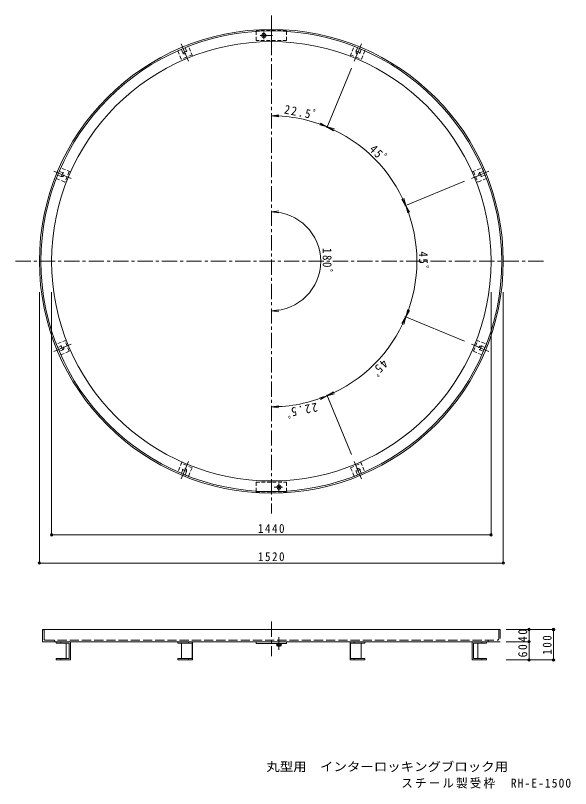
# Model space of a CAD drawing. Units: millimetres on the paper, enlarged 3 times, with parts at other scales. Extents: x -462 to 1140, y -414 to 371.
# Drawn here: x -462 to 84, y -414 to 346 of the extents above; entities that cross this region are included whole.
import ezdxf
from ezdxf.enums import TextEntityAlignment as Align

# ---------------------------------------------------------------- set-up
doc = ezdxf.new("R2010")
doc.units = ezdxf.units.MM
doc.header["$LTSCALE"] = 3
doc.header["$PDMODE"] = 32
doc.header["$PDSIZE"] = 2.4
for name, pattern in [('CHAIN1', [8, 5, -1, 1, -1]), ('CHAIN2', [12, 9, -1, 1, -1]), ('DASHED1', [1.8, 1.2, -0.6]), ('DASHED3', [4, 3, -1])]:
    doc.linetypes.add(name, pattern=pattern)
for name, color, linetype, lineweight in [('0-0_通り芯', 7, 'CHAIN1', 18), ('0-2_本体（蓋）', 3, 'Continuous', 18), ('0-4_寸法', 7, 'Continuous', 18)]:
    doc.layers.add(name, color=color, linetype=linetype, lineweight=lineweight)
doc.layers.add('F-E_F-Eﾚｲﾔ', color=7, linetype='Continuous')
doc.styles.add('ＭＳ ゴシック', font='')
doc.styles.get('ＭＳ ゴシック').set_extended_font_data('MS Gothic')

msp = doc.modelspace()

# ---------------------------------------------------------------- linework, layer by layer
at = {"layer": '0-0_通り芯'}
for p, q in [((-210.504, 346.499), (-210.504, -143.244)), ((-462.056, 104.762), (57.735, 104.762))]:
    msp.add_line(p, q, dxfattribs=at)
at = {"layer": '0-2_本体（蓋）', "color": 4, "linetype": 'DASHED1'}
for p, q in [((-195.504, 331.562), (-225.504, 331.562)), ((-225.504, 321.962), (-225.504, 331.562)), ((-195.504, 321.962), (-195.504, 331.562)), ((-195.504, 321.962), (-225.504, 321.962)), ((-225.504, -112.438), (-225.504, -122.038)), ((-225.504, -112.438), (-195.504, -112.438)), ((-195.504, -112.438), (-195.504, -122.038)), ((-225.504, -122.038), (-195.504, -122.038))]:
    msp.add_line(p, q, dxfattribs=at)
at = {"layer": '0-2_本体（蓋）', "color": 7}
for p, q in [((-217.19, 325.948), (-218.818, 327.576)), ((-218.818, 325.948), (-217.19, 327.576)), ((-210.504, 320.762), (-210.504, 332.762)), ((-210.504, -123.238), (-210.504, -111.238)), ((-205.254, -273.287), (-205.254, -271.554)), ((-201.317, -273.504), (-204.691, -273.504)), ((-204.204, -273.504), (-204.204, -273.773)), ((-204.129, -273.287), (-204.129, -271.554)), ((-203.874, -273.504), (-203.874, -273.773)), ((-202.134, -273.504), (-202.134, -273.773)), ((-201.88, -273.287), (-201.88, -271.554)), ((-201.804, -273.504), (-201.804, -273.773)), ((-200.754, -273.287), (-200.754, -271.554)), ((-200.679, -271.554), (-200.679, -271.074)), ((-204.204, -273.773), (-201.804, -273.773))]:
    msp.add_line(p, q, dxfattribs=at)
at = {"layer": '0-2_本体（蓋）', "color": 4, "linetype": 'CHAIN1'}
for p, q in [((-218.004, 323.162), (-218.004, 330.362)), ((-209.254, 326.762), (-221.604, 326.762)), ((-203.004, -113.638), (-203.004, -120.838)), ((-207.829, -117.238), (-199.404, -117.238)), ((-203.004, -264.733), (-203.004, -277.15))]:
    msp.add_line(p, q, dxfattribs=at)
at = {"layer": '0-2_本体（蓋）', "linetype": 'DASHED1'}
for p, q in [((-291.937, 316.193), (-302.469, 311.831)), ((-302.469, 311.831), (-298.451, 302.13)), ((-297.549, 309.81), (-298.984, 313.274)), ((-293.946, 311.302), (-295.381, 314.767)), ((-287.919, 306.493), (-291.937, 316.193)), ((-133.09, 306.493), (-129.072, 316.193)), ((-129.072, 316.193), (-118.54, 311.831)), ((-127.063, 311.302), (-125.628, 314.767)), ((-123.46, 309.81), (-122.025, 313.274)), ((-118.54, 311.831), (-122.558, 302.13)), ((-288.394, 307.757), (-298.926, 303.394)), ((-132.615, 307.757), (-122.083, 303.394)), ((-417.59, 196.685), (-421.953, 186.153)), ((-415.552, 191.806), (-419.017, 193.241)), ((-407.89, 192.667), (-417.59, 196.685)), ((-409.12, 193.225), (-413.482, 182.693)), ((-13.119, 192.667), (-3.418, 196.685)), ((-11.889, 193.225), (-7.526, 182.693)), ((-5.456, 191.806), (-1.992, 193.241)), ((-3.418, 196.685), (0.944, 186.153)), ((-421.953, 186.153), (-412.252, 182.135)), ((-417.045, 188.203), (-420.509, 189.638)), ((0.944, 186.153), (-8.756, 182.135)), ((-3.964, 188.203), (-0.499, 189.638)), ((-412.235, 27.348), (-421.936, 23.33)), ((-421.936, 23.33), (-417.573, 12.797)), ((-409.12, 16.299), (-413.482, 26.831)), ((-11.889, 16.299), (-7.526, 26.831)), ((-8.774, 27.348), (0.927, 23.33)), ((0.927, 23.33), (-3.436, 12.797)), ((-417.045, 21.321), (-420.509, 19.886)), ((-415.552, 17.718), (-419.017, 16.283)), ((-417.573, 12.797), (-407.872, 16.815)), ((-3.436, 12.797), (-13.136, 16.815)), ((-5.456, 17.718), (-1.992, 16.283)), ((-3.964, 21.321), (-0.499, 19.886)), ((-298.409, -92.623), (-302.428, -102.324)), ((-288.394, -98.233), (-298.926, -93.871)), ((-291.895, -106.687), (-287.877, -96.986)), ((-129.113, -106.687), (-133.132, -96.986)), ((-132.615, -98.233), (-122.083, -93.871)), ((-122.599, -92.623), (-118.581, -102.324)), ((-302.428, -102.324), (-291.895, -106.687)), ((-297.549, -100.286), (-298.984, -103.751)), ((-293.946, -101.778), (-295.381, -105.243)), ((-118.581, -102.324), (-129.113, -106.687)), ((-127.063, -101.778), (-125.628, -105.243)), ((-123.46, -100.286), (-122.025, -103.751))]:
    msp.add_line(p, q, dxfattribs=at)
at = {"layer": '0-2_本体（蓋）', "color": 4, "linetype": 'CHAIN2'}
for p, q in [((-299.062, 318.559), (-291.991, 301.487)), ((-121.947, 318.559), (-129.018, 301.487)), ((-293.306, 311.567), (-298.006, 309.62)), ((-127.702, 311.567), (-123.003, 309.62)), ((-424.301, 193.32), (-407.229, 186.248)), ((-415.288, 192.445), (-417.234, 187.746)), ((3.293, 193.32), (-13.779, 186.248)), ((-5.721, 192.445), (-3.774, 187.746)), ((-424.301, 16.204), (-407.229, 23.276)), ((3.293, 16.204), (-13.779, 23.276)), ((-417.309, 21.96), (-415.363, 17.26)), ((-3.699, 21.96), (-5.646, 17.26)), ((-299.062, -109.035), (-291.991, -91.963)), ((-121.947, -109.035), (-129.018, -91.963)), ((-298.188, -100.021), (-293.488, -101.968)), ((-122.821, -100.021), (-127.521, -101.968))]:
    msp.add_line(p, q, dxfattribs=at)
at = {"layer": '0-2_本体（蓋）', "color": 2}
for p, q in [((-210.504, -111.238), (-210.504, -111.238)), ((-203.818, -116.424), (-202.19, -118.052)), ((-202.19, -116.424), (-203.818, -118.052))]:
    msp.add_line(p, q, dxfattribs=at)
at = {"layer": '0-2_本体（蓋）', "color": 7, "linetype": 'CHAIN1'}
msp.add_line((-210.504, -249.547), (-210.504, -283.497), dxfattribs=at)
at = {"layer": '0-2_本体（蓋）'}
for p, q in [((14.496, -257.274), (-435.504, -257.274)), ((-435.504, -257.274), (-435.504, -269.274)), ((14.496, -269.274), (-435.504, -269.274)), ((-421.936, -269.274), (-421.936, -270.624)), ((-421.936, -270.624), (-409.12, -270.624)), ((-417.573, -269.274), (-417.573, -270.624)), ((-412.235, -270.624), (-412.235, -285.924)), ((-409.12, -270.624), (-409.12, -285.924)), ((-302.428, -269.274), (-302.428, -270.624)), ((-302.428, -270.624), (-288.394, -270.624)), ((-298.926, -270.624), (-298.926, -285.924)), ((-291.895, -269.274), (-291.895, -270.624)), ((-288.394, -270.624), (-288.394, -285.924)), ((-287.877, -269.274), (-287.877, -287.274)), ((-225.504, -271.074), (-225.504, -269.274)), ((-195.504, -271.074), (-225.504, -271.074)), ((-195.504, -271.074), (-195.504, -269.274)), ((-133.132, -269.274), (-133.132, -287.274)), ((-132.615, -270.624), (-132.615, -285.924)), ((-118.581, -270.624), (-132.615, -270.624)), ((-129.113, -269.274), (-129.113, -270.624)), ((-122.083, -270.624), (-122.083, -285.924)), ((-118.581, -269.274), (-118.581, -270.624)), ((-11.889, -270.624), (-11.889, -285.924)), ((0.927, -270.624), (-11.889, -270.624)), ((-7.526, -270.624), (-7.526, -285.924)), ((-3.436, -269.274), (-3.436, -270.624)), ((0.927, -269.274), (0.927, -270.624)), ((-421.936, -285.924), (-421.936, -287.274)), ((-409.12, -285.924), (-421.936, -285.924)), ((-417.573, -285.924), (-417.573, -287.274)), ((-302.428, -285.924), (-302.428, -287.274)), ((-302.428, -285.924), (-288.394, -285.924)), ((-302.428, -287.274), (-287.877, -287.274)), ((-291.895, -285.924), (-291.895, -287.274)), ((-118.581, -287.274), (-133.132, -287.274)), ((-118.581, -285.924), (-132.615, -285.924)), ((-129.113, -285.924), (-129.113, -287.274)), ((-118.581, -285.924), (-118.581, -287.274)), ((-11.889, -285.924), (0.927, -285.924)), ((-3.436, -285.924), (-3.436, -287.274)), ((0.927, -285.924), (0.927, -287.274))]:
    msp.add_line(p, q, dxfattribs=at)
at = {"layer": '0-2_本体（蓋）', "linetype": 'DASHED3'}
for p, q in [((-434.004, -258.174), (-434.004, -266.424)), ((12.995, -258.174), (12.995, -266.424)), ((14.496, -257.274), (14.496, -269.274)), ((-432.654, -267.774), (11.646, -267.774)), ((-423.504, -268.674), (-423.504, -269.274)), ((2.496, -268.674), (2.496, -269.274))]:
    msp.add_line(p, q, dxfattribs=at)
at = {"layer": '0-2_本体（蓋）'}
for points in [[(-407.872, -269.274), (-407.872, -287.274), (-421.936, -287.274)], [(-13.136, -269.274), (-13.136, -287.274), (0.927, -287.274)]]:
    msp.add_lwpolyline(points, dxfattribs=at)
at = {"layer": '0-2_本体（蓋）', "color": 7}
msp.add_lwpolyline([(-200.679, -271.554), (-205.329, -271.554), (-205.329, -271.074)], dxfattribs=at)
at = {"layer": '0-2_本体（蓋）'}
for centre, radius in [((-210.504, 104.762), 228), ((-218.004, 326.762), 2.1), ((-210.504, 104.762), 216), ((-203.004, -117.238), 2.1)]:
    msp.add_circle(centre, radius, dxfattribs=at)
at = {"layer": '0-2_本体（蓋）', "color": 7}
msp.add_circle((-210.504, 104.762), 226.5, dxfattribs=at)
at = {"layer": '0-2_本体（蓋）', "linetype": 'DASHED1'}
for centre, start, end in [((-295.747, 310.556), 202.5, 22.5), ((-125.262, 310.556), 157.5, 337.5), ((-416.298, 190.005), 247.5, 67.5), ((-4.71, 190.005), 112.5, 292.5), ((-416.298, 19.519), 292.5, 112.5), ((-4.71, 19.519), 67.5, 247.5), ((-295.747, -101.032), 337.5, 157.5), ((-125.262, -101.032), 22.5, 202.5)]:
    msp.add_arc(centre, 1.95, start, end, dxfattribs=at)
at = {"layer": '0-2_本体（蓋）', "linetype": 'DASHED3'}
for centre, radius, start, end in [((-434.904, -258.174), 0.9, 0, 90), ((13.896, -258.174), 0.9, 90, 180), ((-432.654, -266.424), 1.35, 180, 270), ((-424.404, -268.674), 0.9, 0, 90), ((-424.404, -268.674), 0.9, 0, 90), ((3.396, -268.674), 0.9, 90, 180), ((11.646, -266.424), 1.35, 270, 0)]:
    msp.add_arc(centre, radius, start, end, dxfattribs=at)
at = {"layer": '0-2_本体（蓋）', "color": 7}
for centre, radius, start, end in [((-204.691, -272.664), 0.84, 227.92572, 312.07428), ((-203.004, -270.477), 3.027, 248.19786, 291.80214), ((-201.317, -272.664), 0.84, 227.92557, 312.07463)]:
    msp.add_arc(centre, radius, start, end, dxfattribs=at)
at = {"layer": '0-4_寸法'}
for p, q in [((-131.834, 294.688), (-156.096, 236.116)), ((-210.504, 247.838), (-203.068, 248.817)), ((-210.504, 247.838), (-203.068, 246.859)), ((-162.996, 238.888), (-148.507, 235.006)), ((-162.247, 240.697), (-149.256, 233.197)), ((-20.578, 183.432), (-79.15, 159.171)), ((-82.069, 166.01), (-74.569, 153.02)), ((-80.26, 166.759), (-76.378, 152.27)), ((-210.504, 153.343), (-203.068, 154.322)), ((-210.504, 153.343), (-203.068, 152.364)), ((-438.504, -192.879), (-438.504, 74.421)), ((-426.504, -165.15), (-426.504, 74.421)), ((5.496, -165.15), (5.496, 74.421)), ((17.496, -192.879), (17.496, 74.421)), ((-210.504, 56.181), (-203.068, 57.16)), ((-210.504, 56.181), (-203.068, 55.202)), ((-74.569, 56.504), (-82.069, 43.514)), ((-76.378, 57.253), (-80.26, 42.765)), ((-20.578, 26.092), (-79.15, 50.353)), ((-148.507, -25.482), (-162.996, -29.365)), ((-149.256, -23.673), (-162.247, -31.173)), ((-131.834, -85.164), (-156.096, -26.592)), ((-210.504, -38.314), (-203.068, -37.336)), ((-210.504, -38.314), (-203.068, -39.293)), ((-426.504, -164.25), (5.496, -164.25)), ((-438.504, -191.979), (17.496, -191.979)), ((67.799, -257.274), (20.263, -257.274)), ((42.885, -287.274), (42.885, -257.274)), ((66.899, -287.274), (66.899, -257.274)), ((43.785, -269.274), (20.263, -269.274)), ((67.799, -287.274), (20.263, -287.274))]:
    msp.add_line(p, q, dxfattribs=at)
for radius, start, end in [(143.076, 67.5, 90), (143.076, 22.5, 67.5), (48.581, 270, 90), (143.076, 337.5, 22.5), (143.076, 292.5, 337.5), (143.076, 270, 292.5)]:
    msp.add_arc((-210.504, 104.762), radius, start, end, dxfattribs=at)
for p in [(-426.504, -164.25), (5.496, -164.25), (-438.504, -191.979), (17.496, -191.979), (42.885, -257.274), (66.899, -257.274), (42.885, -269.274), (42.885, -287.274), (66.899, -287.274)]:
    msp.add_point(p, dxfattribs=at)

# ---------------------------------------------------------------- texts
at = {"layer": '0-4_寸法', "color": 2, "char_height": 8.798, "attachment_point": 7, "style": 'ＭＳ ゴシック'}
for s, insert, rotation in [('\\T1.28;\\W0.9;22.5ﾟ', (-198.423, 250.074), 348.75), ('\\T1.27;\\W0.9;45ﾟ', (-114.956, 214.099), 315), ('\\T1.28;\\W0.9;180ﾟ', (-160.123, 117.887), 270), ('\\T1.27;\\W0.9;45ﾟ', (-65.628, 114.512), 270), ('\\T1.27;\\W0.9;45ﾟ', (-101.167, 9.213), 225), ('\\T1.28;\\W0.9;22.5ﾟ', (-166.057, -34.112), 191.25), ('\\T1.27;\\W0.95;40', (41.085, -269.649), 90), ('\\T1.27;\\W0.9;100', (65.099, -282.024), 90), ('\\T1.27;\\W0.95;60', (41.085, -284.649), 90)]:
    msp.add_mtext(s, dxfattribs=dict(at, insert=insert, rotation=rotation))
for s, insert in [('\\T1.28;\\W0.9;1440', (-223.629, -162.45)), ('\\T1.28;\\W0.9;1520', (-223.629, -190.179))]:
    msp.add_mtext(s, dxfattribs=dict(at, insert=insert))
at = {"layer": 'F-E_F-Eﾚｲﾔ', "style": 'ＭＳ ゴシック', "width": 1.1}
msp.add_text('丸型用\u3000インターロッキングブロック用', height=8.798, dxfattribs=at).set_placement((-215.414, -399.175), align=Align.BOTTOM_LEFT)
at = {"layer": 'F-E_F-Eﾚｲﾔ', "insert": (-82.763, -413.666), "char_height": 8.798, "attachment_point": 7, "style": 'ＭＳ ゴシック'}
msp.add_mtext('\\T1.18;\\W0.95;スチール製受枠\u3000RH-E-1500', dxfattribs=at)

doc.saveas('drawing.dxf')
